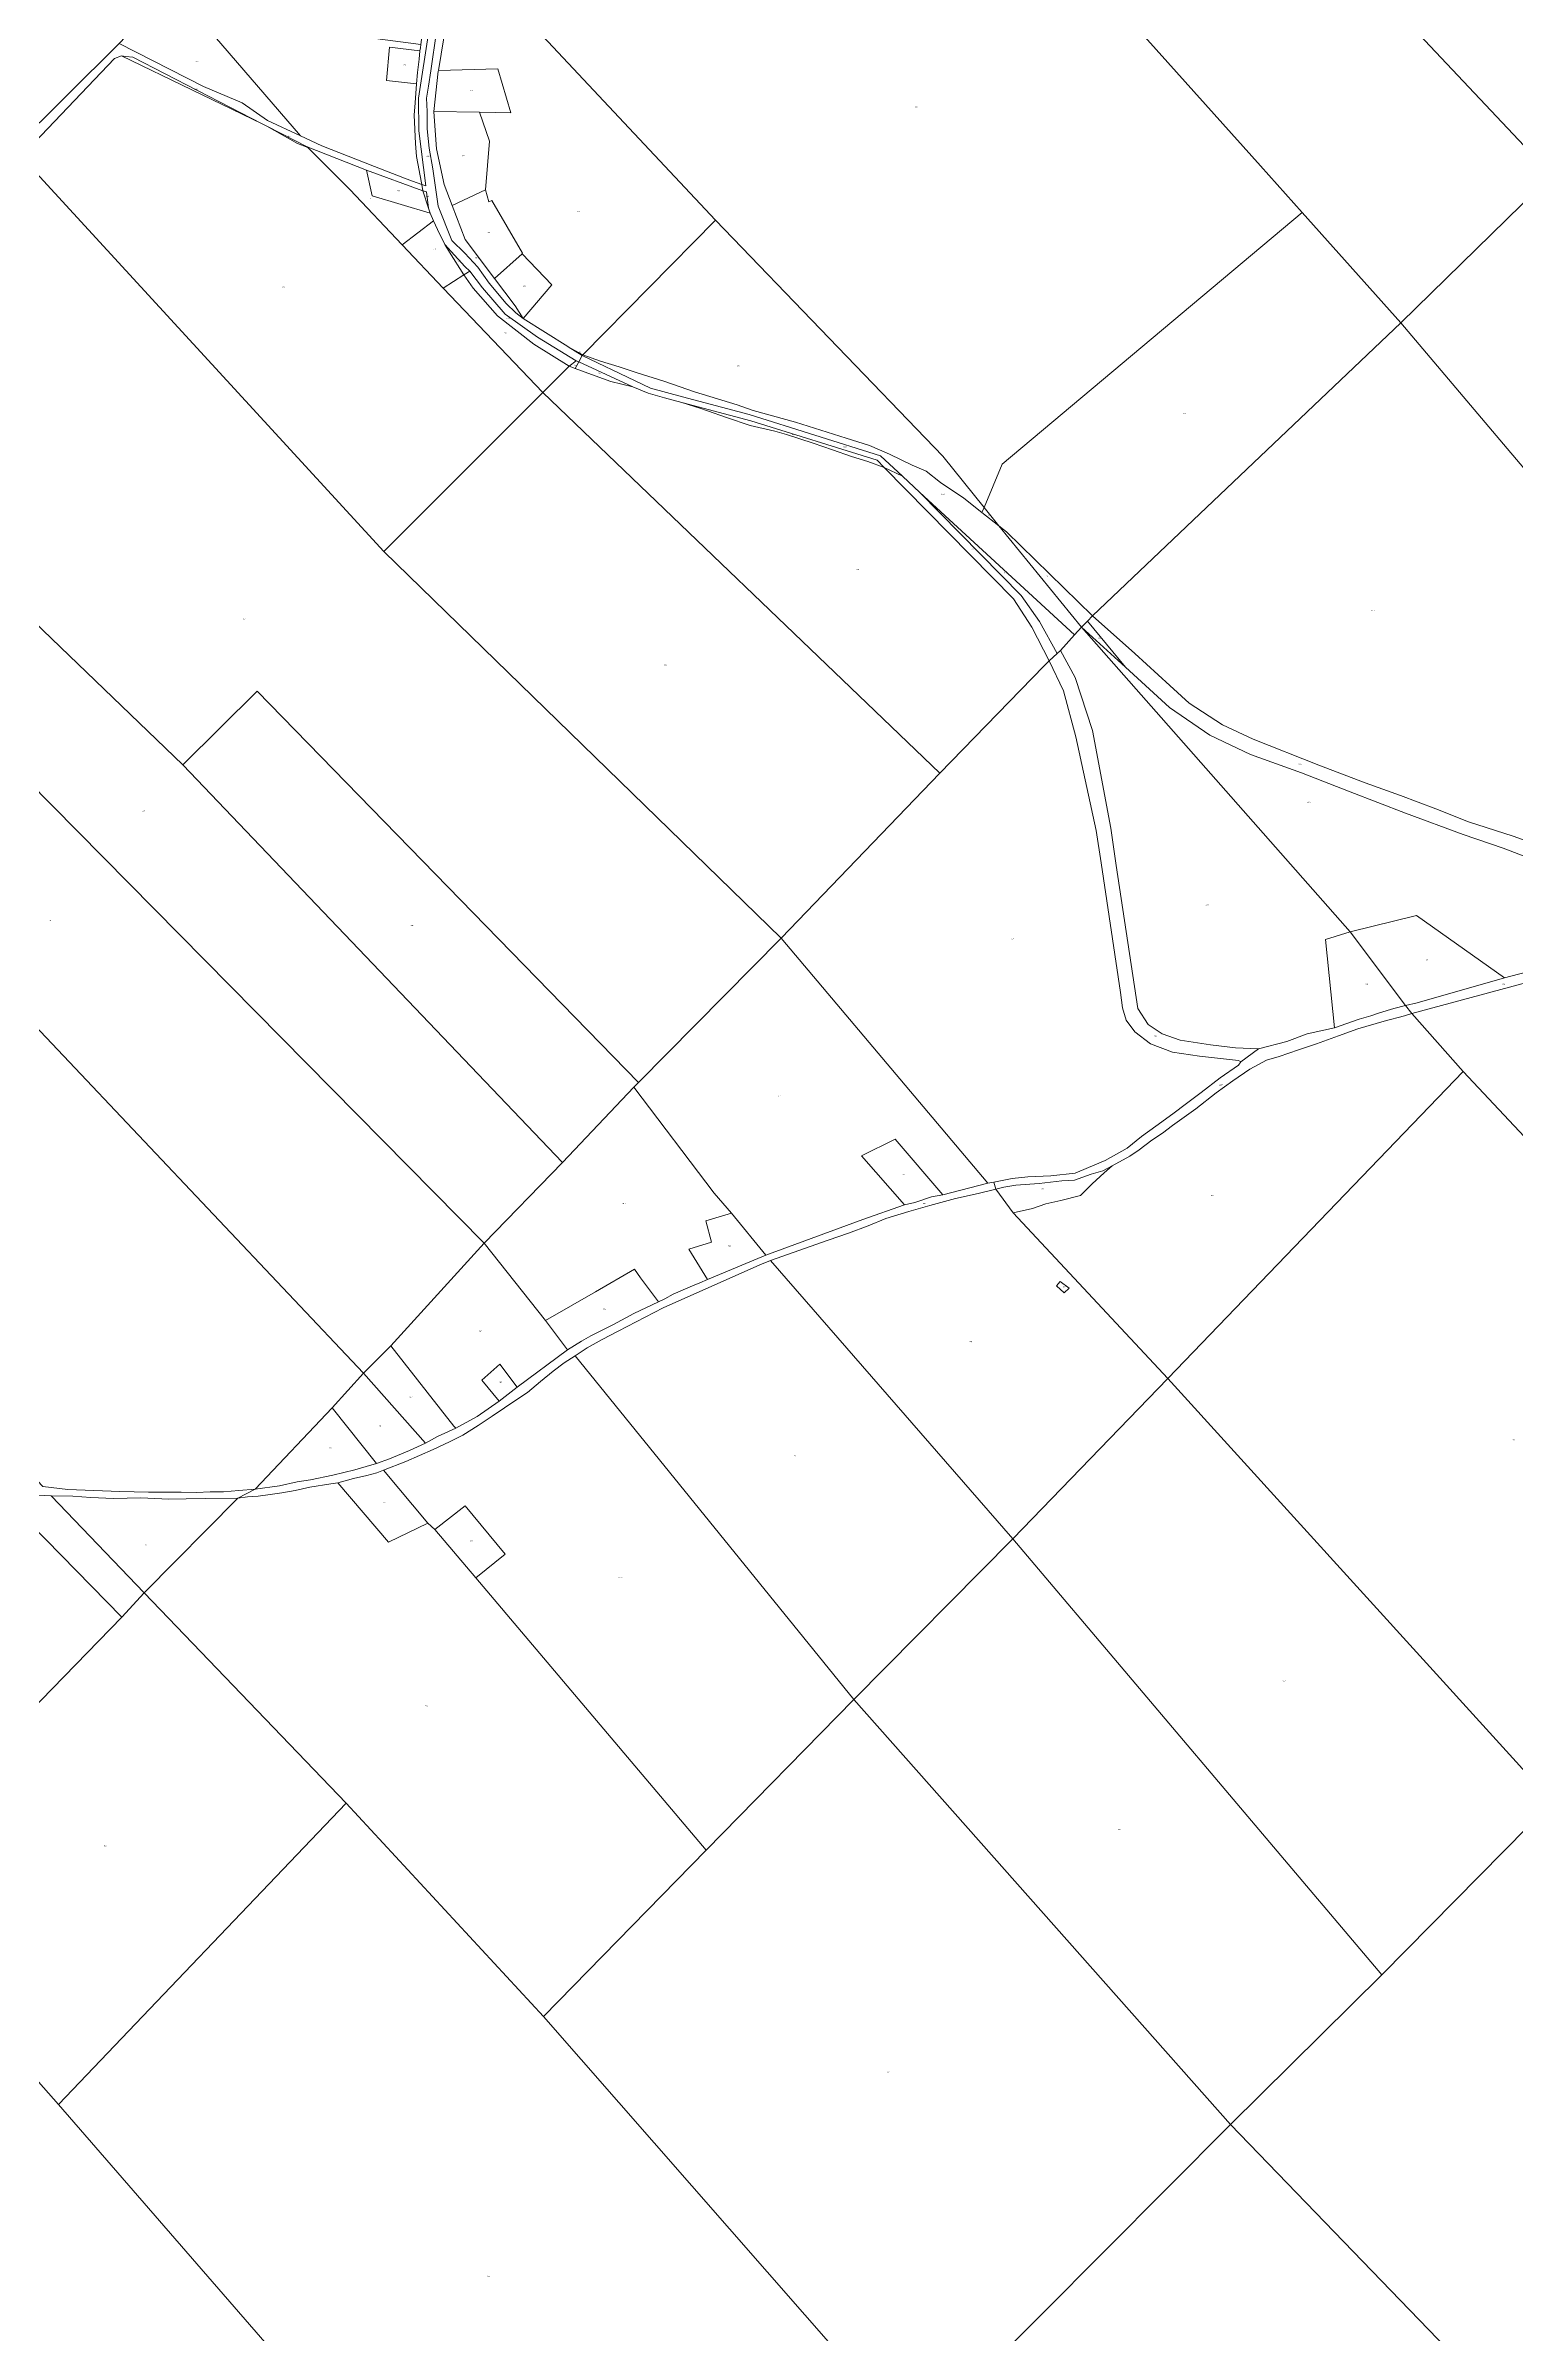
# Model space of a CAD drawing. Header units: metres. Extents: x 208626 to 229755, y 5040476 to 5064226.
# Drawn here: x 215140 to 217092, y 5051834 to 5054873 of the extents above; entities that cross this region are included whole.
import ezdxf

# ---------------------------------------------------------------- set-up
doc = ezdxf.new("R2010")
doc.units = ezdxf.units.M
doc.header["$LTSCALE"] = 0.56
doc.layers.add('6', color=7, linetype='Continuous', lineweight=13)
doc.layers.add('61', color=7, linetype='Continuous')

msp = doc.modelspace()

# ---------------------------------------------------------------- linework, layer by layer
at = {"layer": '6'}
for points in [[(216091.6837, 5055806.3138), (216289.4168, 5056004.4978), (216802.8084, 5055442.0943), (217342.9903, 5054910.9419), (217139.4115, 5054700.7661), (216610.4638, 5055261.7713)], [(214574.422, 5055334.8219), (214784.8109, 5055530.4833), (215131.3207, 5055118.5059), (215280.7775, 5055031.8231), (215379.4125, 5055019.669), (215308.324, 5054950.324), (215237.3693, 5054875.5339), (215096.9745, 5054736.0663)], [(215779.4033, 5054906.8645), (215809.5896, 5054938.1328), (215959.733, 5055084.6925), (215977.662, 5055102.6223), (216193.6554, 5055318.6251), (216429.6596, 5055073.6296), (216752.4738, 5054713.1253), (216807.7714, 5054651.2683), (216409.4089, 5054317.056), (216385.8152, 5054259.1795), (216330.6782, 5054327.63), (216029.1671, 5054640.9263)], [(216429.6596, 5055073.6296), (216610.4638, 5055261.7713), (217139.4115, 5054700.7661), (216939.0525, 5054504.4143), (216807.7714, 5054651.2683), (216752.4738, 5054713.1253)], [(215308.324, 5054950.324), (215379.4125, 5055019.669), (215654.7491, 5054984.6452), (215647.845, 5054952.4261), (215562.6822, 5054963.249), (215550.037, 5054885.6865), (215637.8842, 5054874.3473), (215637.3012, 5054869.6836), (215636.7183, 5054865.8944), (215596.4541, 5054870.6673), (215592.4556, 5054826.2766), (215632.3017, 5054821.8378), (215630.2071, 5054796.5396), (215629.1141, 5054780.5097), (215630.5714, 5054742.6207), (215632.0287, 5054725.4977), (215638.7841, 5054690.4305), (215639.1259, 5054688.2089), (215626.6523, 5054692.6379), (215616.2592, 5054696.7209), (215576.1714, 5054712.3106), (215506.3891, 5054739.7781), (215478.1792, 5054752.7695)], [(215661.1861, 5054839.659), (215679.1972, 5054948.4264), (215681.6022, 5054962.9501), (215739.1088, 5054951.2204), (215739.1131, 5054951.2196), (215779.4033, 5054906.8645), (216029.1671, 5054640.9263), (215852.7935, 5054462.3082), (215833.534, 5054472.9003), (215833.0718, 5054473.1545), (215773.7182, 5054510.4877), (215811.8291, 5054555.0949), (215772.1462, 5054596.4253), (215773.0113, 5054597.2414), (215732.0934, 5054667.1557), (215728.1453, 5054665.1016), (215723.5243, 5054681.2226), (215729.0582, 5054745.9769), (215715.8962, 5054784.3515), (215757.1598, 5054783.2758), (215739.8996, 5054841.9606)], [(215237.3693, 5054875.5339), (215308.324, 5054950.324), (215478.1792, 5054752.7695), (215434.2189, 5054773.1379), (215400.4663, 5054796.8793), (215349.4941, 5054818.3729)], [(215629.1141, 5054780.5097), (215630.2071, 5054796.5396), (215632.3017, 5054821.8378), (215633.486, 5054836.9788), (215635.6719, 5054854.8304), (215636.7183, 5054865.8944), (215637.3012, 5054869.6836), (215637.8842, 5054874.3473), (215647.845, 5054952.4261), (215659.9922, 5054950.8764), (215657.9057, 5054937.5046), (215648.5707, 5054891.919), (215634.8902, 5054802.861), (215635.2121, 5054759.6906), (215644.3921, 5054686.5641), (215639.1259, 5054688.2089), (215638.7841, 5054690.4305), (215632.0287, 5054725.4977), (215630.5714, 5054742.6207)], [(215592.4556, 5054826.2766), (215596.4541, 5054870.6673), (215636.7183, 5054865.8944), (215635.6719, 5054854.8304), (215633.486, 5054836.9788), (215632.3017, 5054821.8378)], [(215107.3676, 5054725.302), (215231.3426, 5054855.5872), (215240.251, 5054858.9278), (215427.326, 5054768.9855), (215433.4876, 5054765.814), (215474.0063, 5054742.8941), (215487.9563, 5054737.2005), (215543.792, 5054681.7431), (215612.9385, 5054608.1829), (215667.3417, 5054550.7659), (215799.8492, 5054412.047), (215588.6653, 5054200.8631)], [(215240.251, 5054858.9278), (215246.257, 5054858.0701), (215255.4695, 5054857.4431), (215427.326, 5054768.9855)], [(215655.3008, 5054785.0426), (215661.0127, 5054838.612), (215661.1861, 5054839.659), (215739.8996, 5054841.9606), (215757.1598, 5054783.2758), (215715.8962, 5054784.3515)], [(215655.2961, 5054784.9985), (215655.3008, 5054785.0426), (215715.8962, 5054784.3515), (215729.0582, 5054745.9769), (215723.5243, 5054681.2226), (215679.3985, 5054660.5766), (215668.9279, 5054688.1657), (215658.6381, 5054735.6751)], [(215433.4876, 5054765.814), (215486.7495, 5054738.3992), (215487.9563, 5054737.2005), (215474.0063, 5054742.8941)], [(214810.4213, 5054409.4254), (215107.3676, 5054725.302), (215588.6653, 5054200.8631), (216116.1433, 5053687.3943), (215926.7008, 5053495.6259), (215420.6917, 5054015.6164), (215321.6947, 5053917.6151)], [(215486.7495, 5054738.3992), (215565.7783, 5054707.4852), (215573.4177, 5054673.0238), (215650.2365, 5054650.4148), (215654.7764, 5054640.2002), (215612.9385, 5054608.1829), (215543.792, 5054681.7431), (215487.9563, 5054737.2005)], [(215565.7783, 5054707.4852), (215640.3861, 5054680.0177), (215648.1388, 5054656.7187), (215650.2365, 5054650.4148), (215573.4177, 5054673.0238)], [(216939.0525, 5054504.4143), (217139.4115, 5054700.7661), (217716.7692, 5054063.1004), (217764.5053, 5053974.8676), (217588.6782, 5053977.651), (217600.3549, 5053770.2807), (217566.6821, 5053826.651), (217523.6827, 5053813.6503)], [(215640.3861, 5054680.0177), (215645.3723, 5054678.7564), (215648.1388, 5054656.7187)], [(215679.3985, 5054660.5766), (215723.5243, 5054681.2226), (215728.1453, 5054665.1016), (215732.0934, 5054667.1557), (215773.0113, 5054597.2414), (215772.1462, 5054596.4253), (215735.5696, 5054563.3742), (215696.6312, 5054615.1697)], [(215612.9385, 5054608.1829), (215654.7764, 5054640.2002), (215660.0081, 5054628.3899), (215669.5308, 5054608.4215), (215675.7578, 5054598.6154), (215695.1168, 5054568.1288), (215667.3417, 5054550.7659)], [(215852.7935, 5054462.3082), (216029.1671, 5054640.9263), (216330.6782, 5054327.63), (216385.8152, 5054259.1795), (216382.6606, 5054252.816), (216358.6793, 5054271.6306), (216327.679, 5054292.6301), (216308.891, 5054307.653), (216290.2289, 5054315.5107), (216260.1808, 5054330.1918), (216233.6785, 5054341.6284), (216202.6785, 5054351.6279), (216135.0394, 5054372.4791), (216079.0533, 5054388.1945), (216057.6784, 5054395.6255), (216000.9822, 5054412.9912), (215961.6783, 5054426.6239), (215923.818, 5054438.6334), (215901.2728, 5054446.145), (215876.4684, 5054453.6992)], [(216385.8152, 5054259.1795), (216409.4089, 5054317.056), (216807.7714, 5054651.2683), (216939.0525, 5054504.4143), (216529.656, 5054115.4962), (216415.5371, 5054226.8622), (216405.1595, 5054235.1643)], [(215669.5308, 5054608.4215), (215682.3162, 5054594.3222), (215696.3963, 5054579.4717), (215703.0302, 5054572.9946), (215695.1168, 5054568.1288), (215675.7578, 5054598.6154)], [(215735.5696, 5054563.3742), (215772.1462, 5054596.4253), (215811.8291, 5054555.0949), (215773.7182, 5054510.4877), (215762.8549, 5054527.0794)], [(215667.3417, 5054550.7659), (215695.1168, 5054568.1288), (215707.169, 5054550.8365), (215739.7388, 5054513.9183), (215787.8665, 5054476.4271), (215834.7456, 5054446.8546), (215799.8492, 5054412.047)], [(215695.1168, 5054568.1288), (215703.0302, 5054572.9946), (215719.8815, 5054551.1778), (215749.5885, 5054515.9794), (215792.6752, 5054485.3535), (215843.9255, 5054454.3021), (215834.7456, 5054446.8546), (215787.8665, 5054476.4271), (215739.7388, 5054513.9183), (215707.169, 5054550.8365)], [(215833.534, 5054472.9003), (215852.7935, 5054462.3082), (215852.2025, 5054461.2337)], [(215799.8492, 5054412.047), (215834.7456, 5054446.8546), (215842.7033, 5054443.9614), (215869.4709, 5054434.2291), (215889.8919, 5054426.8775), (215919.2738, 5054419.61), (215939.7192, 5054411.3575), (215961.1886, 5054404.9399), (215984.2447, 5054398.8497), (216008.334, 5054391.1411), (216018.4773, 5054387.6777), (216043.621, 5054379.0924), (216075.1749, 5054368.2259), (216107.912, 5054360.702), (216123.3857, 5054356.3412), (216158.6789, 5054344.6272), (216184.15, 5054336.1372), (216209.6875, 5054327.2973), (216231.2962, 5054320.4218), (216252.9049, 5054312.5641), (216424.8769, 5054137.8666), (216448.9148, 5054100.4348), (216472.1976, 5054055.553), (216464.9469, 5054048.5535), (216326.6883, 5053906.6311)], [(215834.7456, 5054446.8546), (215843.9255, 5054454.3021), (215847.4882, 5054452.6617), (215842.7033, 5054443.9614)], [(215842.7033, 5054443.9614), (215847.4882, 5054452.6617), (215919.2738, 5054419.61), (215889.8919, 5054426.8775), (215869.4709, 5054434.2291)], [(215847.4882, 5054452.6617), (215852.2025, 5054461.2337), (215922.1703, 5054427.6571), (215942.92, 5054417.9802), (215985.0999, 5054406.4954), (216073.5416, 5054382.8878), (216248.097, 5054327.8729), (216277.4602, 5054300.7776), (216252.9049, 5054312.5641), (216243.5244, 5054322.2699), (216075.7949, 5054374.6669), (215984.2447, 5054398.8497), (215961.1886, 5054404.9399), (215939.7192, 5054411.3575), (215919.2738, 5054419.61)], [(215852.2025, 5054461.2337), (215852.7935, 5054462.3082), (215876.4684, 5054453.6992), (215901.2728, 5054446.145), (215923.818, 5054438.6334), (215961.6783, 5054426.6239), (216000.9822, 5054412.9912), (216057.6784, 5054395.6255), (216079.0533, 5054388.1945), (216135.0394, 5054372.4791), (216202.6785, 5054351.6279), (216233.6785, 5054341.6284), (216260.1808, 5054330.1918), (216290.2289, 5054315.5107), (216308.891, 5054307.653), (216327.679, 5054292.6301), (216358.6793, 5054271.6306), (216382.6606, 5054252.816), (216405.1595, 5054235.1643), (216515.0561, 5054100.3749), (216505.808, 5054090.1998), (216300.4919, 5054279.2992), (216277.4602, 5054300.7776), (216248.097, 5054327.8729), (216073.5416, 5054382.8878), (215985.0999, 5054406.4954), (215942.92, 5054417.9802), (215922.1703, 5054427.6571)], [(215588.6653, 5054200.8631), (215799.8492, 5054412.047), (216326.6883, 5053906.6311), (216116.1433, 5053687.3943)], [(214710.202, 5054307.3502), (214810.4213, 5054409.4254), (215321.6947, 5053917.6151), (215825.704, 5053389.6245), (215721.7072, 5053282.6232)], [(215984.2447, 5054398.8497), (216075.7949, 5054374.6669), (216243.5244, 5054322.2699), (216252.9049, 5054312.5641), (216231.2962, 5054320.4218), (216209.6875, 5054327.2973), (216184.15, 5054336.1372), (216158.6789, 5054344.6272), (216123.3857, 5054356.3412), (216107.912, 5054360.702), (216075.1749, 5054368.2259), (216043.621, 5054379.0924), (216018.4773, 5054387.6777), (216008.334, 5054391.1411)], [(214565.4407, 5054163.3313), (214710.202, 5054307.3502), (215721.7072, 5053282.6232), (215597.8644, 5053146.1068), (215561.6164, 5053109.8589)], [(216252.9049, 5054312.5641), (216277.4602, 5054300.7776), (216300.4919, 5054279.2992), (216434.8549, 5054142.5456), (216459.3464, 5054108.0914), (216482.5443, 5054065.3178), (216472.1976, 5054055.553), (216448.9148, 5054100.4348), (216424.8769, 5054137.8666)], [(216300.4919, 5054279.2992), (216505.808, 5054090.1998), (216487.1049, 5054069.6219), (216482.5443, 5054065.3178), (216459.3464, 5054108.0914), (216434.8549, 5054142.5456)], [(216382.6606, 5054252.816), (216385.8152, 5054259.1795), (216405.1595, 5054235.1643)], [(216405.1595, 5054235.1643), (216415.5371, 5054226.8622), (216529.656, 5054115.4962), (216522.8508, 5054108.4481), (216515.0561, 5054100.3749)], [(214267.0097, 5053868.2409), (214565.4407, 5054163.3313), (215561.6164, 5053109.8589), (215520.0808, 5053063.9901), (215418.0375, 5052955.8933), (215396.4181, 5052954.1638), (215375.6635, 5052952.4342), (215358.368, 5052952.4342), (215340.2078, 5052951.5695), (215319.4532, 5052952.0019), (215296.9691, 5052952.0019), (215276.2145, 5052952.0019), (215238.1644, 5052952.8666), (215192.3314, 5052954.5962), (215168.9825, 5052955.461), (215136.1695, 5052959.4784), (215069.768, 5053029.3348), (214772.399, 5053342.1755)], [(216515.0561, 5054100.3749), (216522.8508, 5054108.4481), (216573.2928, 5054047.2469)], [(216487.1049, 5054069.6219), (216505.808, 5054090.1998), (216515.0561, 5054100.3749), (216871.6987, 5053695.7347), (216838.6903, 5053685.6398), (216851.0026, 5053568.5611), (216814.319, 5053560.2667), (216787.589, 5053550.3667), (216749.9691, 5053540.4667), (216719.3609, 5053541.8395), (216686.1786, 5053545.9862), (216645.8098, 5053551.9061), (216621.8535, 5053560.5289), (216603.257, 5053572.9099), (216589.5892, 5053593.9267), (216561.0932, 5053783.9579), (216553.9182, 5053833.754), (216529.3437, 5053963.4116), (216506.4292, 5054033.4864)], [(216515.0561, 5054100.3749), (216573.2928, 5054047.2469), (216631.8758, 5053993.8018), (216685.0898, 5053956.8538), (216739.4028, 5053931.2069), (216807.1688, 5053906.8528), (216871.4378, 5053881.7038), (216945.0935, 5053853.4133), (217021.5263, 5053825.0956), (217074.7248, 5053806.9558), (217140.7108, 5053781.8468), (217210.6128, 5053757.2058), (217282.9018, 5053736.3988), (217339.8408, 5053727.1729), (217364.0918, 5053725.2598), (217396.8218, 5053722.3348), (217405.4228, 5053720.7218), (217076.6565, 5053634.8539), (216959.6887, 5053717.6416), (216871.6987, 5053695.7347)], [(216116.1433, 5053687.3943), (216326.6883, 5053906.6311), (216464.9469, 5054048.5535), (216472.1976, 5054055.553), (216490.8829, 5054016.0584), (216507.3972, 5053955.0413), (216534.5781, 5053830.3841), (216541.06, 5053787.3276), (216566.839, 5053615.3107), (216569.5194, 5053594.9336), (216574.3574, 5053578.8068), (216585.6461, 5053563.2176), (216606.642, 5053547.0353), (216635.8336, 5053536.0791), (216671.7591, 5053530.5667), (216723.3036, 5053524.9386), (216726.4864, 5053523.4383), (216723.5385, 5053518.68), (216699.0591, 5053501.9895), (216673.7242, 5053482.721), (216654.3169, 5053467.7923), (216636.4024, 5053454.3565), (216613.6362, 5053437.9349), (216594.5394, 5053424.2425), (216575.5494, 5053408.5228), (216546.457, 5053392.0291), (216524.3652, 5053382.9307), (216506.5227, 5053375.6075), (216474.2938, 5053371.8037), (216443.7004, 5053370.6344), (216422.8758, 5053368.3521), (216398.7662, 5053363.6005), (216390.3772, 5053361.9471)], [(216472.1976, 5054055.553), (216482.5443, 5054065.3178), (216487.1049, 5054069.6219), (216506.4292, 5054033.4864), (216529.3437, 5053963.4116), (216553.9182, 5053833.754), (216561.0932, 5053783.9579), (216589.5892, 5053593.9267), (216603.257, 5053572.9099), (216621.8535, 5053560.5289), (216645.8098, 5053551.9061), (216686.1786, 5053545.9862), (216719.3609, 5053541.8395), (216749.9691, 5053540.4667), (216726.4864, 5053523.4383), (216723.3036, 5053524.9386), (216671.7591, 5053530.5667), (216635.8336, 5053536.0791), (216606.642, 5053547.0353), (216585.6461, 5053563.2176), (216574.3574, 5053578.8068), (216569.5194, 5053594.9336), (216566.839, 5053615.3107), (216541.06, 5053787.3276), (216534.5781, 5053830.3841), (216507.3972, 5053955.0413), (216490.8829, 5054016.0584)], [(215321.6947, 5053917.6151), (215420.6917, 5054015.6164), (215926.7008, 5053495.6259), (215920.701, 5053489.6258), (215825.704, 5053389.6245)], [(216953.2643, 5053587.5952), (217303.0311, 5053681.7618), (217417.2516, 5053711.5725), (217431.7629, 5053643.3138), (217484.9812, 5053655.6777), (217494.6572, 5053688.4687), (217484.1978, 5053728.1339), (217580.0858, 5053751.8899), (217923.6913, 5053350.6578), (217890.0933, 5053317.7904), (217715.4127, 5053149.7053), (217690.9208, 5053128.9748), (217676.2939, 5053113.3038), (217647.7091, 5053061.9229), (217625.9054, 5053030.585), (217593.7676, 5052998.6751), (217562.86, 5052979.3197), (217535.7027, 5052962.3128), (217021.5631, 5053510.3391)], [(216871.6987, 5053695.7347), (216959.6887, 5053717.6416), (217076.6565, 5053634.8539), (216960.6915, 5053601.6419), (216944.9576, 5053598.241)], [(216944.9576, 5053598.241), (216960.6915, 5053601.6419), (217076.6565, 5053634.8539), (217405.4228, 5053720.7218), (217430.9968, 5053718.4359), (217474.6648, 5053725.7759), (217417.2516, 5053711.5725), (217303.0311, 5053681.7618), (216953.2643, 5053587.5952)], [(215920.701, 5053489.6258), (215926.7008, 5053495.6259), (216116.1433, 5053687.3943), (216390.3772, 5053361.9471), (216330.7017, 5053346.6326), (216267.7004, 5053420.6315), (216222.7012, 5053398.6308), (216280.0446, 5053333.1923), (216279.9485, 5053333.1683), (216224.5977, 5053313.7923), (216095.9458, 5053266.3759), (216050.1136, 5053322.0896), (216027.3654, 5053348.8521)], [(216838.6903, 5053685.6398), (216871.6987, 5053695.7347), (216944.9576, 5053598.241), (216929.7977, 5053594.204), (216910.7295, 5053588.1825), (216899.1477, 5053584.2362), (216883.4726, 5053579.7576), (216851.0026, 5053568.5611)], [(216424.282, 5053322.8787), (216449.7014, 5053328.6346), (216467.7011, 5053334.6348), (216487.3723, 5053339.2051), (216513.4512, 5053345.7248), (216528.9157, 5053361.4252), (216544.9641, 5053375.9807), (216555.5208, 5053385.1561), (216578.9269, 5053398.0006), (216591.6163, 5053406.2114), (216608.4111, 5053419.274), (216622.2828, 5053428.5514), (216635.6352, 5053438.5657), (216666.7908, 5053460.8197), (216693.878, 5053481.9746), (216715.8978, 5053498.0229), (216738.2909, 5053513.6981), (216760.6839, 5053525.2678), (216777.4787, 5053530.4929), (216802.8575, 5053539.0769), (216827.1167, 5053547.2877), (216855.9497, 5053557.6245), (216881.9797, 5053567.0682), (216916.6889, 5053577.1451), (216943.853, 5053584.3293), (216953.2643, 5053587.5952), (217021.5631, 5053510.3391), (216629.7057, 5053102.638)], [(216629.7057, 5053102.638), (217021.5631, 5053510.3391), (217535.7027, 5052962.3128), (217543.4069, 5052954.1008), (217140.3265, 5052540.6894)], [(215721.7072, 5053282.6232), (215825.704, 5053389.6245), (215920.701, 5053489.6258), (216027.3654, 5053348.8521), (216050.1136, 5053322.0896), (216016.23, 5053312.0251), (216023.7052, 5053283.628), (215993.7461, 5053274.5519), (216018.274, 5053234.3533), (216008.054, 5053229.584), (215998.7068, 5053225.6277), (215972.7072, 5053214.6273), (215961.7074, 5053208.6272), (215953.3327, 5053204.5159), (215929.3796, 5053236.6134), (215921.2813, 5053247.7503), (215869.7078, 5053217.6257), (215803.2098, 5053179.7482)], [(216222.7012, 5053398.6308), (216267.7004, 5053420.6315), (216330.7017, 5053346.6326), (216315.6863, 5053343.793), (216293.4709, 5053336.5489), (216280.0446, 5053333.1923)], [(216400.9981, 5053354.1154), (216411.701, 5053356.6339), (216427.7008, 5053359.6341), (216458.7006, 5053361.6346), (216488.7589, 5053365.1275), (216505.4494, 5053366.2402), (216527.7033, 5053374.0291), (216543.2811, 5053378.4799), (216555.5208, 5053385.1561), (216544.9641, 5053375.9807), (216528.9157, 5053361.4252), (216513.4512, 5053345.7248), (216487.3723, 5053339.2051), (216467.7011, 5053334.6348), (216449.7014, 5053328.6346), (216424.282, 5053322.8787)], [(216102.0778, 5053259.5626), (216178.7042, 5053286.6304), (216205.7038, 5053295.6308), (216231.7034, 5053305.6312), (216255.2044, 5053315.123), (216285.8111, 5053324.4381), (216313.7022, 5053332.6324), (216347.7018, 5053341.6329), (216377.7014, 5053348.6334), (216400.9981, 5053354.1154), (216424.282, 5053322.8787), (216629.7057, 5053102.638), (216423.7121, 5052889.6353)], [(215993.7461, 5053274.5519), (216023.7052, 5053283.628), (216016.23, 5053312.0251), (216050.1136, 5053322.0896), (216095.9458, 5053266.3759), (216018.274, 5053234.3533)], [(215597.8644, 5053146.1068), (215721.7072, 5053282.6232), (215803.2098, 5053179.7482), (215832.5309, 5053140.6533), (215765.6767, 5053091.2305), (215742.7109, 5053121.624), (215718.7116, 5053100.6236), (215741.9019, 5053072.6815), (215712.5808, 5053052.2456), (215684.3879, 5053036.7497), (215681.7133, 5053039.6232)], [(215842.6795, 5053132.8136), (215858.7096, 5053143.6257), (215878.7093, 5053154.626), (215899.7089, 5053165.6263), (215959.7077, 5053196.6272), (216087.7055, 5053253.6291), (216102.0778, 5053259.5626), (216423.7121, 5052889.6353), (216212.7186, 5052676.6326)], [(215803.2098, 5053179.7482), (215869.7078, 5053217.6257), (215921.2813, 5053247.7503), (215929.3796, 5053236.6134), (215953.3327, 5053204.5159), (215920.4713, 5053188.95), (215893.8388, 5053174.417), (215863.6291, 5053159.3122), (215851.1899, 5053152.204), (215832.5309, 5053140.6533)], [(216481.7037, 5053225.6354), (216486.7035, 5053231.6354), (216498.7036, 5053222.6356), (216491.7038, 5053216.6355)], [(215561.6164, 5053109.8589), (215597.8644, 5053146.1068), (215681.7133, 5053039.6232), (215684.3879, 5053036.7497), (215660.1742, 5053025.5077), (215643.8551, 5053016.9358)], [(215520.0808, 5053063.9901), (215561.6164, 5053109.8589), (215643.8551, 5053016.9358), (215622.9889, 5053007.3474), (215596.1809, 5052996.1053), (215578.8855, 5052990.0519)], [(215588.188, 5052981.164), (215617.9911, 5052992.3913), (215635.9376, 5053000.3089), (215654.1479, 5053008.4904), (215675.7138, 5053018.6232), (215693.4718, 5053027.4925), (215713.7902, 5053040.2088), (215732.7126, 5053052.624), (215748.7123, 5053063.6242), (215761.3528, 5053072.2055), (215779.5131, 5053084.3123), (215796.91, 5053098.5811), (215813.5627, 5053112.2951), (215828.0415, 5053123.4986), (215842.6795, 5053132.8136), (216212.7186, 5052676.6326), (216016.7246, 5052476.63), (215710.8037, 5052838.1123), (215749.7169, 5052869.6248), (215696.7157, 5052933.6238), (215656.604, 5052902.0857), (215647.2026, 5052910.4927)], [(215718.7116, 5053100.6236), (215742.7109, 5053121.624), (215765.6767, 5053091.2305), (215753.809, 5053081.9284), (215741.9019, 5053072.6815)], [(216423.7121, 5052889.6353), (216629.7057, 5053102.638), (217140.3265, 5052540.6894), (216913.723, 5052310.6445)], [(215418.0375, 5052955.8933), (215520.0808, 5053063.9901), (215578.8855, 5052990.0519), (215565.0491, 5052985.728), (215550.3479, 5052981.4042), (215535.6467, 5052977.9451), (215520.9456, 5052974.486), (215491.5433, 5052968.0002), (215473.7164, 5052965.6201), (215450.0341, 5052960.2172)], [(214773.7807, 5052972.324), (214808.5421, 5052965.4101), (215079.7192, 5052950.614), (215240.7221, 5052785.617), (215102.7263, 5052643.6152)], [(215270.4188, 5052817.9724), (215394.7174, 5052943.619), (215407.6602, 5052945.516), (215421.7171, 5052946.6194), (215437.717, 5052948.6196), (215453.4932, 5052950.7047), (215470.7887, 5052954.1638), (215490.6785, 5052958.4877), (215518.3513, 5052962.8115), (215527.8638, 5052964.1087), (215594.7175, 5052885.6223), (215647.2026, 5052910.4927), (215656.604, 5052902.0857), (215710.8037, 5052838.1123), (216016.7246, 5052476.63), (215800.7312, 5052255.6272), (215538.7261, 5052538.6223)], [(215527.8638, 5052964.1087), (215548.6184, 5052970.1621), (215565.975, 5052974.0558), (215579.3028, 5052977.6099), (215588.188, 5052981.164), (215647.2026, 5052910.4927), (215594.7175, 5052885.6223)], [(215079.7192, 5052950.614), (215147.0546, 5052946.7792), (215270.4188, 5052817.9724), (215240.7221, 5052785.617)], [(215147.0546, 5052946.7792), (215175.7187, 5052946.6155), (215199.7186, 5052944.6159), (215229.7184, 5052943.6164), (215266.2874, 5052944.117), (215303.294, 5052942.4348), (215326.3714, 5052942.9217), (215351.7176, 5052943.6183), (215394.7174, 5052943.619), (215270.4188, 5052817.9724)], [(215656.604, 5052902.0857), (215696.7157, 5052933.6238), (215749.7169, 5052869.6248), (215710.8037, 5052838.1123)], [(216212.7186, 5052676.6326), (216423.7121, 5052889.6353), (216913.723, 5052310.6445), (216712.8702, 5052111.9617)], [(214895.153, 5052434.6863), (215102.7263, 5052643.6152), (215240.7221, 5052785.617), (215270.4188, 5052817.9724), (215538.7261, 5052538.6223), (215156.8311, 5052138.4974)], [(215800.7312, 5052255.6272), (216016.7246, 5052476.63), (216212.7186, 5052676.6326), (216712.8702, 5052111.9617), (216294.592, 5051691.5506)], [(215156.8311, 5052138.4974), (215538.7261, 5052538.6223), (215800.7312, 5052255.6272), (216294.592, 5051691.5506), (215905.9002, 5051275.3947)], [(214503.7447, 5052025.6076), (214895.153, 5052434.6863), (215156.8311, 5052138.4974), (215905.9002, 5051275.3947), (215474.8906, 5050846.9815), (215012.7236, 5051405.2169)], [(216294.592, 5051691.5506), (216712.8702, 5052111.9617), (217050.9831, 5051762.0616), (216622.7484, 5051333.6425)]]:
    msp.add_lwpolyline(points, close=True, dxfattribs=at)
for points in [[(215679.1972, 5054948.4264), (215661.1861, 5054839.659), (215661.0127, 5054838.612), (215655.3008, 5054785.0426), (215655.2961, 5054784.9985), (215658.6381, 5054735.6751), (215668.9279, 5054688.1657), (215679.3985, 5054660.5766), (215696.6312, 5054615.1697), (215735.5696, 5054563.3742), (215762.8549, 5054527.0794), (215773.7182, 5054510.4877), (215763.7621, 5054517.8239), (215751.1858, 5054530.4001), (215728.6534, 5054557.1246), (215713.4571, 5054578.609), (215696.0517, 5054597.1684), (215679.0241, 5054613.7569), (215660.6764, 5054659.6847), (215653.8126, 5054708.9549), (215649.0039, 5054736.3359), (215646.3839, 5054762.0124), (215646.1769, 5054785.1467), (215645.5436, 5054802.8374), (215647.958, 5054819.0755), (215651.2923, 5054839.3697), (215658.5261, 5054891.543)], [(215096.9745, 5054736.0663), (215237.3693, 5054875.5339), (215349.4941, 5054818.3729), (215400.4663, 5054796.8793), (215434.2189, 5054773.1379), (215478.1792, 5054752.7695), (215506.3891, 5054739.7781), (215576.1714, 5054712.3106), (215616.2592, 5054696.7209), (215626.6523, 5054692.6379), (215639.1259, 5054688.2089), (215640.3861, 5054680.0177), (215565.7783, 5054707.4852), (215486.7495, 5054738.3992), (215433.4876, 5054765.814), (215427.326, 5054768.9855), (215255.4695, 5054857.4431), (215246.257, 5054858.0701), (215240.251, 5054858.9278), (215231.3426, 5054855.5872), (215107.3676, 5054725.302)], [(215634.8902, 5054802.861), (215648.5707, 5054891.919)], [(215658.5261, 5054891.543), (215651.2923, 5054839.3697), (215647.958, 5054819.0755), (215645.5436, 5054802.8374), (215646.1769, 5054785.1467), (215646.3839, 5054762.0124), (215649.0039, 5054736.3359), (215653.8126, 5054708.9549), (215660.6764, 5054659.6847), (215679.0241, 5054613.7569), (215696.0517, 5054597.1684), (215713.4571, 5054578.609), (215728.6534, 5054557.1246), (215751.1858, 5054530.4001), (215763.7621, 5054517.8239), (215773.7182, 5054510.4877), (215833.0718, 5054473.1545), (215833.534, 5054472.9003), (215852.2025, 5054461.2337), (215847.4882, 5054452.6617), (215843.9255, 5054454.3021), (215792.6752, 5054485.3535), (215749.5885, 5054515.9794), (215719.8815, 5054551.1778), (215703.0302, 5054572.9946), (215696.3963, 5054579.4717), (215682.3162, 5054594.3222), (215669.5308, 5054608.4215), (215660.0081, 5054628.3899), (215654.7764, 5054640.2002), (215650.2365, 5054650.4148), (215648.1388, 5054656.7187), (215645.3723, 5054678.7564)], [(215645.3723, 5054678.7564), (215640.3861, 5054680.0177), (215639.1259, 5054688.2089), (215644.3921, 5054686.5641), (215635.2121, 5054759.6906), (215634.8902, 5054802.861)], [(217135.6818, 5053805.4828), (217087.9972, 5053823.023), (217028.623, 5053841.8831), (216985.3068, 5053859.3489), (216938.5018, 5053876.8138), (216891.6968, 5053893.5798), (216830.2218, 5053917.3308), (216742.8998, 5053951.5618), (216702.1888, 5053970.9349), (216657.6799, 5053999.7141), (216632.3766, 5054022.9433), (216585.7091, 5054065.4394), (216529.656, 5054115.4962), (216939.0525, 5054504.4143), (217523.6827, 5053813.6503)], [(216522.8508, 5054108.4481), (216529.656, 5054115.4962), (216585.7091, 5054065.4394), (216632.3766, 5054022.9433), (216657.6799, 5053999.7141), (216702.1888, 5053970.9349), (216742.8998, 5053951.5618), (216830.2218, 5053917.3308), (216891.6968, 5053893.5798), (216938.5018, 5053876.8138), (216985.3068, 5053859.3489), (217028.623, 5053841.8831), (217087.9972, 5053823.023), (217135.6818, 5053805.4828)], [(216631.8758, 5053993.8018), (216573.2928, 5054047.2469), (216522.8508, 5054108.4481)], [(217140.7108, 5053781.8468), (217074.7248, 5053806.9558), (217021.5263, 5053825.0956), (216945.0935, 5053853.4133), (216871.4378, 5053881.7038), (216807.1688, 5053906.8528), (216739.4028, 5053931.2069), (216685.0898, 5053956.8538), (216631.8758, 5053993.8018)], [(216398.7662, 5053363.6005), (216422.8758, 5053368.3521), (216443.7004, 5053370.6344), (216474.2938, 5053371.8037), (216506.5227, 5053375.6075), (216524.3652, 5053382.9307), (216546.457, 5053392.0291), (216575.5494, 5053408.5228), (216594.5394, 5053424.2425), (216613.6362, 5053437.9349), (216636.4024, 5053454.3565), (216654.3169, 5053467.7923), (216673.7242, 5053482.721), (216699.0591, 5053501.9895), (216723.5385, 5053518.68), (216726.4864, 5053523.4383), (216749.9691, 5053540.4667), (216787.589, 5053550.3667), (216814.319, 5053560.2667), (216851.0026, 5053568.5611), (216883.4726, 5053579.7576), (216899.1477, 5053584.2362), (216910.7295, 5053588.1825), (216929.7977, 5053594.204), (216944.9576, 5053598.241), (216953.2643, 5053587.5952), (216943.853, 5053584.3293), (216916.6889, 5053577.1451), (216881.9797, 5053567.0682), (216855.9497, 5053557.6245), (216827.1167, 5053547.2877), (216802.8575, 5053539.0769), (216777.4787, 5053530.4929), (216760.6839, 5053525.2678), (216738.2909, 5053513.6981), (216715.8978, 5053498.0229), (216693.878, 5053481.9746), (216666.7908, 5053460.8197), (216635.6352, 5053438.5657), (216622.2828, 5053428.5514)], [(216622.2828, 5053428.5514), (216608.4111, 5053419.274), (216591.6163, 5053406.2114), (216578.9269, 5053398.0006), (216555.5208, 5053385.1561), (216543.2811, 5053378.4799), (216527.7033, 5053374.0291), (216505.4494, 5053366.2402), (216488.7589, 5053365.1275), (216458.7006, 5053361.6346), (216427.7008, 5053359.6341), (216411.701, 5053356.6339), (216400.9981, 5053354.1154), (216398.7662, 5053363.6005)], [(215394.7174, 5052943.619), (215418.0375, 5052955.8933), (215450.0341, 5052960.2172), (215473.7164, 5052965.6201), (215491.5433, 5052968.0002), (215520.9456, 5052974.486), (215535.6467, 5052977.9451), (215550.3479, 5052981.4042), (215565.0491, 5052985.728), (215578.8855, 5052990.0519), (215596.1809, 5052996.1053), (215622.9889, 5053007.3474), (215643.8551, 5053016.9358), (215660.1742, 5053025.5077), (215684.3879, 5053036.7497), (215712.5808, 5053052.2456), (215741.9019, 5053072.6815), (215753.809, 5053081.9284), (215765.6767, 5053091.2305), (215832.5309, 5053140.6533), (215851.1899, 5053152.204), (215863.6291, 5053159.3122), (215893.8388, 5053174.417), (215920.4713, 5053188.95), (215953.3327, 5053204.5159), (215961.7074, 5053208.6272), (215972.7072, 5053214.6273), (215998.7068, 5053225.6277), (216008.054, 5053229.584), (216018.274, 5053234.3533), (216095.9458, 5053266.3759), (216224.5977, 5053313.7923), (216279.9485, 5053333.1683), (216280.0446, 5053333.1923), (216293.4709, 5053336.5489), (216315.6863, 5053343.793), (216330.7017, 5053346.6326), (216390.3772, 5053361.9471), (216398.7662, 5053363.6005), (216400.9981, 5053354.1154)], [(216400.9981, 5053354.1154), (216377.7014, 5053348.6334), (216347.7018, 5053341.6329), (216313.7022, 5053332.6324), (216285.8111, 5053324.4381), (216255.2044, 5053315.123), (216231.7034, 5053305.6312), (216205.7038, 5053295.6308), (216178.7042, 5053286.6304), (216102.0778, 5053259.5626), (216087.7055, 5053253.6291), (215959.7077, 5053196.6272), (215899.7089, 5053165.6263), (215878.7093, 5053154.626), (215858.7096, 5053143.6257), (215842.6795, 5053132.8136), (215828.0415, 5053123.4986), (215813.5627, 5053112.2951), (215796.91, 5053098.5811), (215779.5131, 5053084.3123), (215761.3528, 5053072.2055), (215748.7123, 5053063.6242), (215732.7126, 5053052.624), (215713.7902, 5053040.2088), (215693.4718, 5053027.4925), (215675.7138, 5053018.6232), (215654.1479, 5053008.4904), (215635.9376, 5053000.3089), (215617.9911, 5052992.3913), (215588.188, 5052981.164), (215579.3028, 5052977.6099), (215565.975, 5052974.0558), (215548.6184, 5052970.1621), (215527.8638, 5052964.1087), (215518.3513, 5052962.8115), (215490.6785, 5052958.4877), (215470.7887, 5052954.1638), (215453.4932, 5052950.7047), (215437.717, 5052948.6196), (215421.7171, 5052946.6194)], [(215136.1695, 5052959.4784), (215168.9825, 5052955.461), (215192.3314, 5052954.5962), (215238.1644, 5052952.8666), (215276.2145, 5052952.0019), (215296.9691, 5052952.0019), (215319.4532, 5052952.0019), (215340.2078, 5052951.5695), (215358.368, 5052952.4342), (215375.6635, 5052952.4342), (215396.4181, 5052954.1638), (215418.0375, 5052955.8933), (215394.7174, 5052943.619), (215351.7176, 5052943.6183), (215326.3714, 5052942.9217), (215303.294, 5052942.4348), (215266.2874, 5052944.117), (215229.7184, 5052943.6164), (215199.7186, 5052944.6159), (215175.7187, 5052946.6155), (215147.0546, 5052946.7792), (215079.7192, 5052950.614)], [(215421.7171, 5052946.6194), (215407.6602, 5052945.516), (215394.7174, 5052943.619)], [(217434.8398, 5051381.9221), (217050.9831, 5051762.0616), (216712.8702, 5052111.9617), (216913.723, 5052310.6445), (217140.3265, 5052540.6894)]]:
    msp.add_lwpolyline(points, dxfattribs=at)

# ---------------------------------------------------------------- texts
at = {"layer": '61'}
for s, width, p in [('255', 1.15, (215338.8359, 5054851.5)), ('378', 1.15, (215614.5938, 5054846.25)), ('4200', 1.2, (215336.8672, 5054814)), ('379', 1.15, (215703.3828, 5054812.5)), ('535', 1.15, (216293.5938, 5054790.5)), ('4201', 1.1, (215460.0313, 5054751.5)), ('4229', 1.2, (215645.2578, 5054725)), ('377', 1.15, (215692.1719, 5054725.5)), ('374', 1.15, (215570.7656, 5054669)), ('376', 1.15, (215606.4219, 5054679)), ('4199', 1.1, (215644.6324, 5054671.8309)), ('534', 1.15, (215845.1719, 5054651.75)), ('373', 1.15, (215654.0313, 5054602.25)), ('4194', 1.1, (215686.2813, 5054586)), ('4195', 1.1, (215709.625, 5054590.25)), ('380', 1.15, (215773.7031, 5054552.75)), ('4193', 1.1, (215751.4844, 5054510)), ('372', 1.15, (215747.8125, 5054490)), ('4865', 1.2, (215841.0263, 5054447.7695)), ('4196', 1.1, (215846.0471, 5054465.5429)), ('533', 1.15, (216057.4063, 5054447)), ('4265', 1.2, (215871.7813, 5054437)), ('538', 1.15, (216650.0547, 5054383.5)), ('4264', 1.2, (216130.8906, 5054355.5)), ('4863', 1.2, (216198.4643, 5054339.2466)), ('4263', 1.2, (216327.8281, 5054276.5)), ('537', 1.15, (216391.2118, 5054249.0533)), ('370', 1.15, (216367.7969, 5054203.5)), ('369', 1.15, (216215.8672, 5054176.5)), ('3776', 1.2, (216411.2813, 5054172)), ('4217', 1.1, (216467.4063, 5054167.5)), ('367', 1.15, (215401.375, 5054110.5)), ('3177', 1.1, (216899.6094, 5054122)), ('4460', 1.2, (216537.1167, 5054085.2955)), ('368', 1.15, (215960.7344, 5054049.5)), ('4552', 1.2, (216802.4375, 5053918)), ('3176', 1.1, (216814.1641, 5053867.5)), ('359', 1.15, (215267.9531, 5053856)), ('358', 1.15, (215143.5781, 5053710.25)), ('3733', 1.2, (216679.4063, 5053730.5)), ('366', 1.15, (215624.2031, 5053703.5)), ('529', 1.15, (216421.3125, 5053686)), ('532', 1.15, (216891.8281, 5053625.5)), ('4858', 1.2, (217071.8056, 5053625.4424)), ('530', 1.15, (216611.0781, 5053556.5)), ('524', 1.15, (216111.9453, 5053477)), ('4857', 1.2, (216697.5986, 5053491.818)), ('525', 1.15, (216276.7031, 5053373.5)), ('528', 1.15, (216461.3516, 5053354)), ('522', 1.15, (216686.8906, 5053345)), ('365', 1.15, (215905.8594, 5053334.5)), ('3304', 1.2, (216303.7813, 5053334.5)), ('523', 1.15, (216046.0313, 5053278)), ('527', 1.15, (216490.0391, 5053224)), ('364', 1.15, (215880.0703, 5053194)), ('363', 1.15, (215715.2031, 5053164.75)), ('526', 1.15, (216365.8906, 5053151)), ('362', 1.15, (215623, 5053077.25)), ('357', 1.15, (215742.1875, 5053097)), ('360', 1.15, (215516.0625, 5053010)), ('355', 1.15, (215587.5313, 5052937.5)), ('253', 1.15, (215270.8906, 5052881.25)), ('356', 1.15, (215703.1563, 5052886.5)), ('2957', 1.2, (215900.4531, 5052837.75)), ('520', 1.15, (216782.0156, 5052700.75)), ('354', 1.15, (215643.5781, 5052667.25)), ('353', 1.15, (215216.9375, 5052481.25)), ('352', 1.15, (215725.7188, 5051909.75))]:
    msp.add_text(s, height=1.4, dxfattribs=dict(at, width=width)).set_placement(p)
for s, p in [('381', (215726.2031, 5054624)), ('371', (215453.6094, 5054551.25)), ('531', (216972.0625, 5053658)), ('361', (215581.9688, 5053039)), ('521', (217086.5625, 5053020.5)), ('517', (216133.2031, 5052999.25)), ('251', (215175.0625, 5052885.25)), ('519', (216563.2188, 5052503)), ('518', (216256.7969, 5052180.75))]:
    msp.add_text(s, height=1.4, dxfattribs=at).set_placement(p)

doc.saveas('drawing.dxf')
